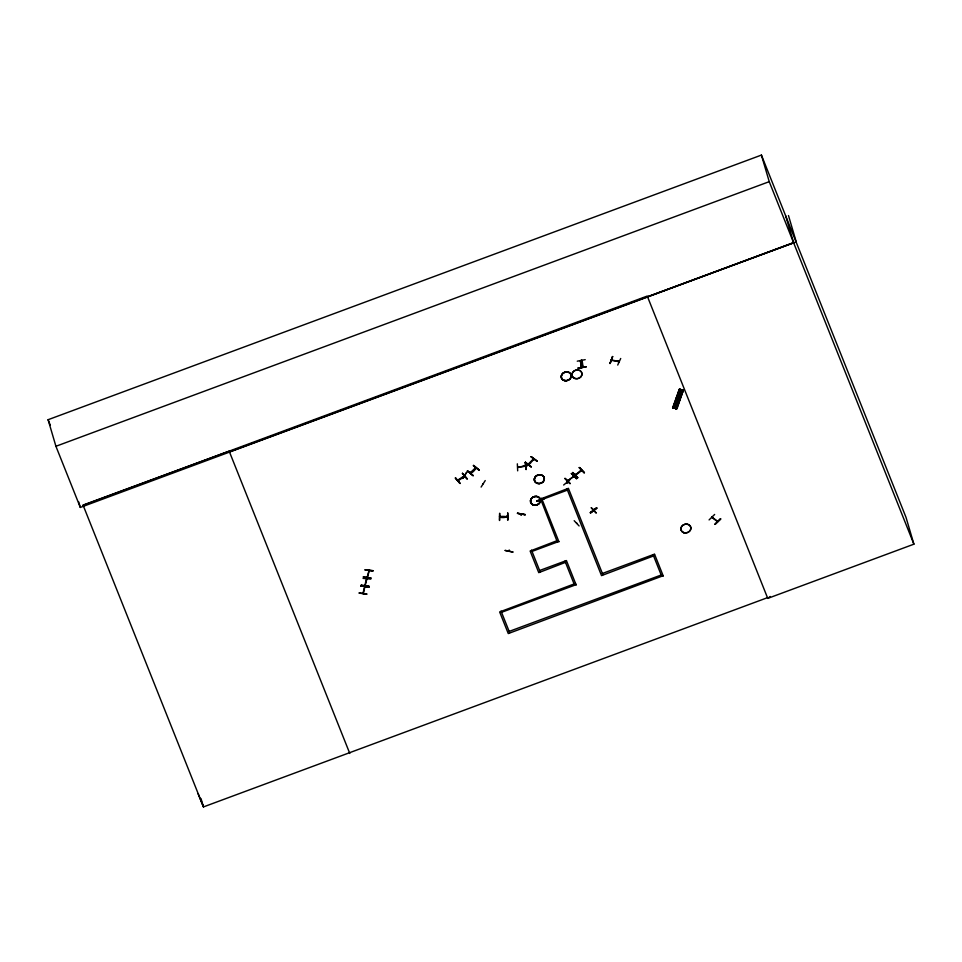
<?xml version="1.0" encoding="UTF-8"?>
<svg xmlns="http://www.w3.org/2000/svg" width="962" height="962" viewBox="0 0 962 962"><rect width="100%" height="100%" fill="white"/><g stroke="black" fill="none" stroke-linecap="round" stroke-linejoin="round"><path stroke-width="1.44" d="M364.694 586.231L362.963 593.59L363.347 592.556M365.211 585.064C364.478 588.624 366.257 576.683 367.015 579.521M363.395 593.506L364.971 586.267M366.618 579.521L366.702 578.451M365.247 585.341L366.979 578.487M367.171 577.513L368.951 570.586M368.843 570.201L369.023 571.404L368.903 570.682M499.567 520.502L499.663 513.227L499.482 520.286M499.699 516.378C498.965 518.458 508.922 517.508 507.395 515.957M500.444 517.111L500.264 516.353M506.842 515.993C508.946 517.568 502.621 515.5 499.651 516.847M508.02 520.021L507.708 512.782L507.635 520.009M573.412 476.875L573.099 476.202L573.376 476.924L573.833 476.202M573.653 476.25L567.52 480.988L573.941 476.43L573.713 475.817M574.182 520.695L579.1 525.949M711.892 517.436L717.652 521.717L717.267 520.683M716.955 520.887L717.664 520.983M717.784 521.44L712.06 517.171L712.301 517.748M508.946 550.228L509.199 551.298L509.379 550.264M458.621 480.351L458.249 479.725M359.199 593.145L367.051 594.143L359.163 592.893M361.135 585.702L368.963 586.7M361.207 585.413L369.059 586.363L368.855 587.145L360.99 585.87M363.347 577.116L371.2 578.102L363.311 576.863M368.987 586.183L361.171 585.124M576.478 522.751L576.827 523.436M593.001 509.379L593.542 510.942L593.157 510.269M593.518 510.918L593.47 509.752M557.359 542.015L540.416 498.581M581.264 363.901L582.154 363.744M465.139 475.649L465.187 474.951M482.732 483.862L483.225 483.778M525.192 462.758L531.301 466.895L525.396 462.265M521.2 514.285L520.923 514.959L521.103 513.828M531.24 466.907L525.42 462.241M473.076 475.697L467.436 470.851L473.051 475.481M505.194 550.553L512.866 552.02M505.146 550.348L512.902 552.032M567.231 483.092L566.871 482.227M570.021 483.489L565.067 478.511M572.763 472.643L577.801 477.801L572.835 472.643M572.751 472.426L577.705 477.621M361.051 586.002L361.231 585.341M363.047 578.354L370.827 579.124M365.175 570.093L373.1 570.719L365.283 569.708M367.436 577.549L369.228 570.622M455.639 477.849L460.04 483.465L455.363 478.03M517.472 513.239L525.324 514.61L517.448 513.275M509.199 551.298L509.451 550.637M528.571 464.742L528.944 463.804M534.042 459.259L533.285 459.656M679.485 389.069L672.907 407.912M680.11 389.466L673.64 408.08M673.568 408.056L680.615 389.574L673.929 408.213L672.606 407.936L679.292 389.297L683.345 390.019L676.983 408.874L672.835 407.828M673.917 408.213L680.603 389.574L679.533 389.189M682.347 389.947L675.721 408.622L682.347 389.947L683.176 390.139M675.745 408.622L682.599 389.863M682.659 389.947L675.673 408.597M676.418 408.754L683.405 390.103M676.49 408.778L683.309 389.875M612.614 356.529L610.028 363.564L612.566 356.529M618.831 361.243L618.891 362.013L618.301 361.123M620.706 358.489L617.724 365.067M470.983 472.582L470.755 472.318M373.003 571.019L365.115 569.877M368.867 587.048L360.966 585.906L368.963 586.76M525.625 466.221L524.867 465.584M581.673 367.58L580.723 360.666M367.111 576.551L366.991 577.032M575.817 474.206L576.022 474.927L575.853 474.314M581.168 470.947L581.529 470.31M517.532 513.395L525.216 514.874M500.517 517.087L500.348 516.414M593.277 510.714L593.121 509.391M464.718 476.503L464.454 475.889M526.563 464.622L526.96 465.74L526.827 464.526M540.428 499.675L540.151 498.677M462.566 478.427L466.919 472.005L462.698 478.463M485.233 480.567L481.108 487.073M529.112 464.141L528.739 463.648M533.958 459.391L533.73 458.718M470.971 472.991L470.574 472.378M470.177 472.751C470.358 475.048 476.911 468.59 475.853 467.568M567.628 480.904L568.326 480.387M568.302 480.796L568.049 480.146M575.336 475L581.24 469.973M581.421 469.925L581.589 470.105M565.031 478.571L570.105 483.694L565.067 478.306M499.819 516.81L500.456 516.81M709.09 519.913L714.646 514.454M720.466 518.662L715.043 524.386L720.815 519.071M720.538 518.855L714.97 524.194M531.349 456.649L537.157 461.099L531.024 456.709M528.234 464.045L528.499 464.754L533.994 459.343M581.625 470.646L575.468 475.264L575.192 474.591M473.544 465.416L479.196 470.045L473.569 465.416M464.598 476.587L458.02 480.711L457.78 480.026M611.459 360.065L612.229 360.233M770.153 596.476L767.868 598.352L767.58 597.642L203.463 806.914L198.136 793.83M571.512 473.617L576.755 478.607L571.416 473.472M579.473 467.532L584.463 472.715L579.485 467.544M576.118 474.819L575.12 474.747M569.757 480.014L563.648 485.016M567.039 482.287L567.063 482.888M590.319 512.602L596.644 507.792L590.403 512.818M590.343 512.77L596.741 508.032M590.596 513.035L596.933 508.237M591.438 507.84L596.32 513.083L591.197 507.744M455.339 478.078L460.04 483.465M462.566 473.472L467.183 478.944L462.457 473.316M462.409 473.34L467.159 478.932M531.084 456.866L536.916 461.291M611.519 359.68L611.928 360.101M611.567 360.065L618.963 361.351M473.292 465.632L478.944 470.238M582.058 364.333L581.325 364.382M363.299 593.578L363.095 592.448M571.38 473.472L576.491 478.787M581.637 367.4L580.783 360.449M464.153 476.911L463.792 476.214M517.676 470.839L517.34 463.828M785.665 215.741L793.638 242.809L80.315 507.431L55.916 446.284L48.1 419.709L761.423 155.086L906 517.328L913.9 544.179L767.76 598.388L647.258 296.055L83.141 505.327L203.463 806.914L201.022 798.592M55.916 446.284L769.239 181.662L761.423 155.086M229.449 451.863L793.566 242.592M540.223 499.134L568.422 488.311M565.476 562.361L538.756 572.643L530.134 551.034L556.854 540.752M558.838 541.462L532.022 551.418M566.45 560.545L539.634 570.502M663.179 575.721L508.273 633.561L499.651 611.952L575.577 583.417M654.557 554.124L602.392 573.472M576.082 584.68L501.539 612.325M566.943 488.852L601.515 575.613L653.583 555.928M83.045 505.074L229.172 451.154L349.783 753.45M647.534 296.765L796.235 241.883L788.479 215.536M522.967 466.257L530.543 463.323M527.068 465.019L526.935 465.668M536.796 500.877L544.408 498.1M544.468 498.304L536.868 501.118M544.588 498.605L536.976 501.382M680.278 389.345L673.135 408.056L679.857 389.418M518.35 466.967L518.518 466.774M593.554 510.509L592.784 509.547M518.47 467.388L518.314 466.618M507.503 516.702L507.563 516.029M577.272 361.183L585.209 359.656M578.15 368.037L586.135 366.69M578.198 368.242L586.183 366.847L578.138 368.001M518.494 467.039L517.821 467.147L525.541 465.921M525.649 466.185L517.736 467.436M525.432 462.53L526.166 469.48M612.566 356.698L610.04 363.408M571.188 375.336A5.05 4.341 -16.4 0 1 564.273 380.411A5.075 4.353 -16.4 0 1 563.227 373.003A5.075 4.353 -16.4 0 1 571.236 375.408A5.075 4.353 -16.4 0 1 564.285 380.495A5.05 4.341 -16.4 0 1 563.227 372.943A5.05 4.341 -16.4 0 1 571.188 375.336L571.272 375.408M524.903 466.354L524.867 465.62M582.13 360.425L583.068 367.364M540.5 498.893L540.788 499.615L540.524 498.617M364.574 586.363L364.887 587.433M680.94 396.741L677.068 395.791M673.52 405.94L677.344 406.746M473.136 475.685L467.448 470.839M579.064 467.592L584.114 472.979M712.553 517.496L711.88 516.738M611.375 360.305L618.71 361.592M769.239 181.662L913.9 544.179M654.653 554.449L663.275 576.058M568.518 488.636L602.897 574.723M558.934 541.798L541.594 498.256M566.546 560.882L576.178 585.004M48.1 419.709L50.313 425.264M682.623 391.762L678.799 390.957M682.166 393.025L678.354 392.219M681.493 394.925L677.669 394.119M680.218 398.496L676.394 397.691M618.193 361.183L618.277 361.892M661.7 576.274L653.078 554.665M661.195 575.011L509.151 631.421M581.072 470.586L580.795 470.298M567.436 490.115L542.099 499.518M574.098 583.97L564.971 561.099M533.561 458.778L528.186 464.201M526.96 464.634L527.224 465.632M517.76 466.702L517.917 467.484L517.604 466.798M540.139 571.765L531.517 550.156M521.079 513.9L521.296 515.007L520.851 514.442M499.531 516.462L499.531 516.714M475.673 467.628L470.117 472.907M475.276 468.001L475.529 468.71M464.947 474.843L465.139 475.685L464.826 474.879M464.261 475.913L457.684 480.17M509.656 632.671L501.034 611.074M78.668 501.839L80.315 507.431M525.288 462.349L526.106 469.528M582.034 373.557L582.01 373.569A5.075 4.353 -16.4 0 1 575.023 378.559A5.075 4.353 -16.4 0 1 573.965 371.067A5.075 4.353 -16.4 0 1 581.974 373.472L582.01 373.472M580.435 360.714L581.313 367.688L580.435 360.714M581.709 360.293L582.635 367.46L581.661 360.305M683.693 532.671A5.075 4.353 -16.4 0 0 690.92 527.897A5.075 4.353 -16.4 0 0 683.116 525.096A5.075 4.353 -16.4 0 0 683.693 532.671M683.669 532.563A5.075 4.353 -16.4 0 0 690.884 527.801A5.075 4.353 -16.4 0 0 683.092 524.999A5.075 4.353 -16.4 0 0 683.669 532.563M575.011 378.475A5.05 4.341 -16.4 0 0 581.926 373.412A5.05 4.341 -16.4 0 0 573.965 371.019A5.05 4.341 -16.4 0 0 575.011 378.475M564.321 380.591A5.075 4.353 -16.4 0 0 571.26 375.505A5.075 4.353 -16.4 0 0 563.263 373.1A5.075 4.353 -16.4 0 0 564.321 380.591M537.121 483.309A5.075 4.353 -16.4 0 0 544.336 478.547A5.075 4.353 -16.4 0 0 536.543 475.745A5.075 4.353 -16.4 0 0 537.121 483.309A5.063 4.353 -16.4 0 0 544.336 478.547A5.063 4.353 -16.4 0 0 536.555 475.757A5.063 4.353 -16.4 0 0 537.121 483.309A5.075 4.353 -16.4 0 0 544.312 478.439A5.075 4.353 -16.4 0 0 536.519 475.637A5.075 4.353 -16.4 0 0 537.085 483.201M533.297 504.978A5.075 4.353 -16.4 0 0 540.524 500.216A5.075 4.353 -16.4 0 0 532.732 497.414A5.075 4.353 -16.4 0 0 533.273 504.882A5.075 4.353 -16.4 0 0 540.5 500.12A5.075 4.353 -16.4 0 0 532.695 497.318A5.075 4.353 -16.4 0 0 533.297 504.978M533.273 504.797A5.038 4.329 -16.4 0 0 540.452 500.06A5.038 4.329 -16.4 0 0 532.695 497.27A5.038 4.329 -16.4 0 0 533.273 504.797"/></g></svg>
